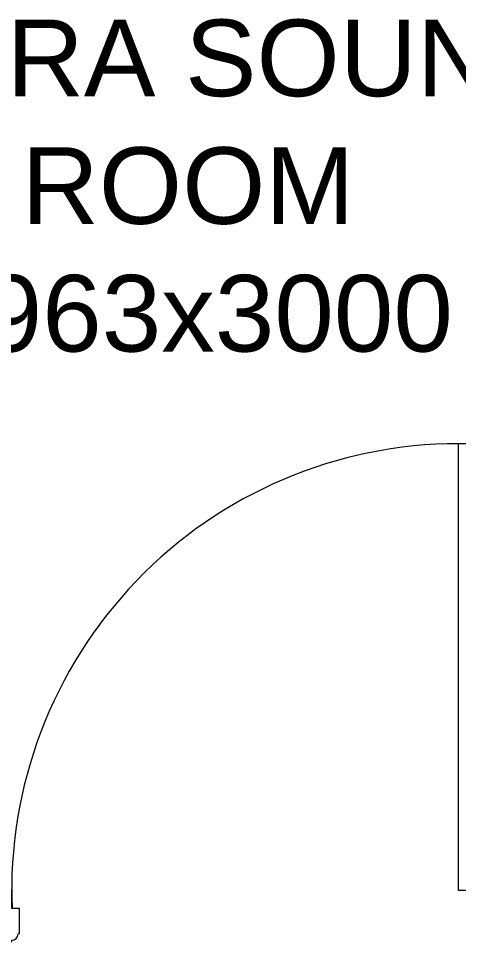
# Model space of a CAD drawing. Header units: millimetres. Extents: x 1448174 to 1599581, y -224422 to -106989.
# Drawn here: x 1468250 to 1469112, y -128863 to -127055 of the extents above; entities that cross this region are included whole.
import ezdxf

# ---------------------------------------------------------------- set-up
doc = ezdxf.new("R2010")
doc.units = ezdxf.units.MM
doc.header["$LTSCALE"] = 600
doc.header["$MEASUREMENT"] = 0
doc.layers.add('DOOR', color=144, linetype='Continuous', lineweight=13)
doc.layers.add('TEXT', color=253, linetype='Continuous')
doc.styles.add('ARIAL', font='arial.ttf')

# ---------------------------------------------------------------- blocks, each defined once
blk = doc.blocks.new('A$C19B8274B')
at = {"layer": 'DOOR'}
blk.add_line((-45, 925), (-80, 925), dxfattribs=at)
at = {"layer": 'DOOR', "color": 8}
for p, q in [((-80, 50), (-80, 925)), ((-45, 50), (-45, 925)), ((-45, 50), (-80, 50)), ((-940, -35), (-942.5, -35)), ((-60, -35), (-57.5, -35)), ((-955, -50), (-955, -47.5)), ((-45, -50), (-45, -47.5))]:
    blk.add_line(p, q, dxfattribs=at)
for points in [[(-940, 15), (-955, 15), (-955, 50), (-1000, 50), (-1000, -50), (-955, -50)], [(-60, 15), (-45, 15), (-45, 50), (0, 50), (0, -50), (-45, -50)], [(-940, -35), (-940, 15)], [(-60, -35), (-60, 15)]]:
    blk.add_lwpolyline(points, dxfattribs=at)
for centre, radius, start, end in [((-80, 50), 875, 90, 182.2924), ((-955, -35), 12.5, 270, 0), ((-45, -35), 12.5, 180, 270)]:
    blk.add_arc(centre, radius, start, end, dxfattribs=at)

msp = doc.modelspace()

# ---------------------------------------------------------------- block references
at = {"layer": 'DOOR', "color": 18, "linetype": 'Continuous', "true_color": 0x000000}
msp.add_blockref('A$C19B8274B', (1469192.098, -128813.2516), dxfattribs=at)

# ---------------------------------------------------------------- texts
at = {"layer": 'TEXT', "insert": (1468582.3494, -127383.8362), "char_height": 150, "width": 2711.592769, "attachment_point": 5, "style": 'ARIAL'}
msp.add_mtext('ULTRA SOUND\\PROOM\\P2963x3000', dxfattribs=at)

doc.saveas('drawing.dxf')
